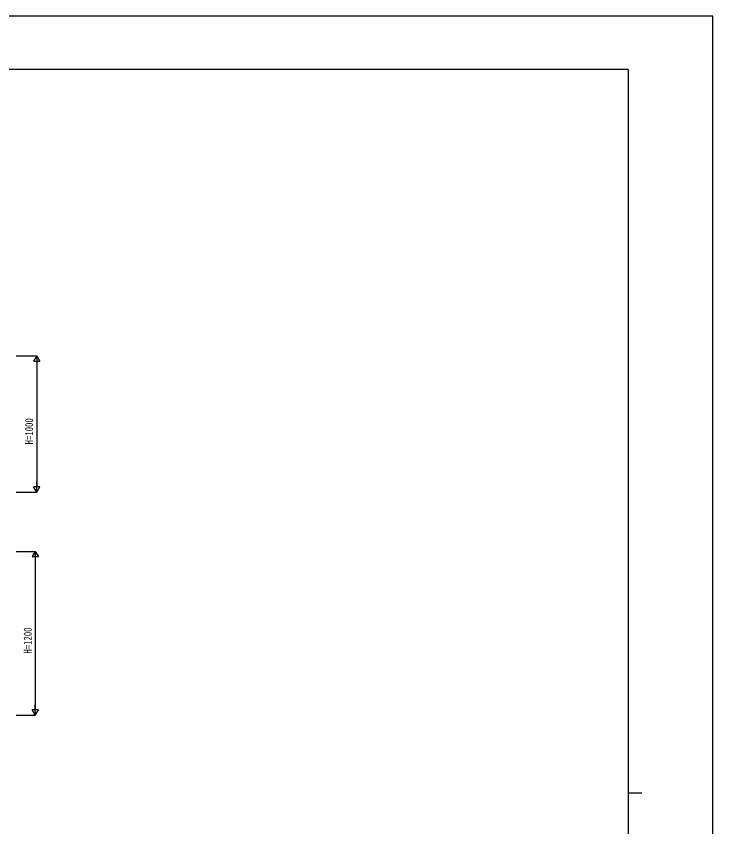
# Model space of a CAD drawing. Units: millimetres, scale not verified. Extents: x -8410 to 8410, y -5940 to 5940.
# Drawn here: x 3310 to 8410, y 0 to 5940 of the extents above; entities that cross this region are included whole.
import ezdxf
from ezdxf.enums import TextEntityAlignment as Align

# ---------------------------------------------------------------- set-up
doc = ezdxf.new("R2010")
doc.units = ezdxf.units.MM
doc.header["$LTSCALE"] = 30
doc.layers.add('0-4_YKK_D', color=6, linetype='Continuous')
doc.layers.add('0-5_YKK_ZWAK', color=7, linetype='Continuous')
doc.styles.add('ＭＳ ゴシック', font='')
doc.styles.get('ＭＳ ゴシック').set_extended_font_data('MS Gothic')

msp = doc.modelspace()

# ---------------------------------------------------------------- linework, layer by layer
at = {"layer": '0-4_YKK_D'}
for p, q in [((3310.35, 3451.76), (3460.73, 3451.76)), ((3459.73, 3451.76), (3437.23, 3412.79)), ((3459.73, 3451.76), (3482.23, 3412.79)), ((3459.73, 3451.76), (3459.73, 3373.81)), ((3437.23, 3412.79), (3482.23, 3412.79)), ((3459.73, 3406.76), (3459.73, 2496.76)), ((3459.73, 2451.76), (3459.73, 2529.7)), ((3310.35, 2451.76), (3460.73, 2451.76)), ((3459.73, 2451.76), (3437.23, 2490.73)), ((3482.23, 2490.73), (3437.23, 2490.73)), ((3459.73, 2451.76), (3482.23, 2490.73)), ((3310.35, 2018.47), (3450.38, 2018.47)), ((3449.38, 2018.47), (3426.88, 1979.5)), ((3426.88, 1979.5), (3471.88, 1979.5)), ((3449.38, 2018.47), (3471.88, 1979.5)), ((3449.38, 2018.47), (3449.38, 1940.53)), ((3449.38, 1973.47), (3449.38, 863.47)), ((3449.38, 818.47), (3449.38, 896.41)), ((3449.38, 818.47), (3426.88, 857.44)), ((3471.88, 857.44), (3426.88, 857.44)), ((3449.38, 818.47), (3471.88, 857.44)), ((3310.35, 818.47), (3450.38, 818.47))]:
    msp.add_line(p, q, dxfattribs=at)
at = {"layer": '0-5_YKK_ZWAK'}
for p, q in [((7790.04, 5550), (-7809.96, 5550)), ((7790.04, 5550), (7790.04, -5050)), ((7790.04, 250), (7890.04, 250))]:
    msp.add_line(p, q, dxfattribs=at)
msp.add_lwpolyline([(-8410, -5940), (8410, -5940), (8410, 5940), (-8410, 5940)], close=True, dxfattribs=at)

# ---------------------------------------------------------------- texts
at = {"layer": '0-4_YKK_D', "style": 'ＭＳ ゴシック', "width": 0.8}
for s, p in [('H=1000', (3450.73, 2802.42)), ('H=1200', (3440.38, 1269.14))]:
    msp.add_text(s, height=58.65, rotation=90, dxfattribs=at).set_placement(p, align=Align.BOTTOM_LEFT)

doc.saveas('drawing.dxf')
